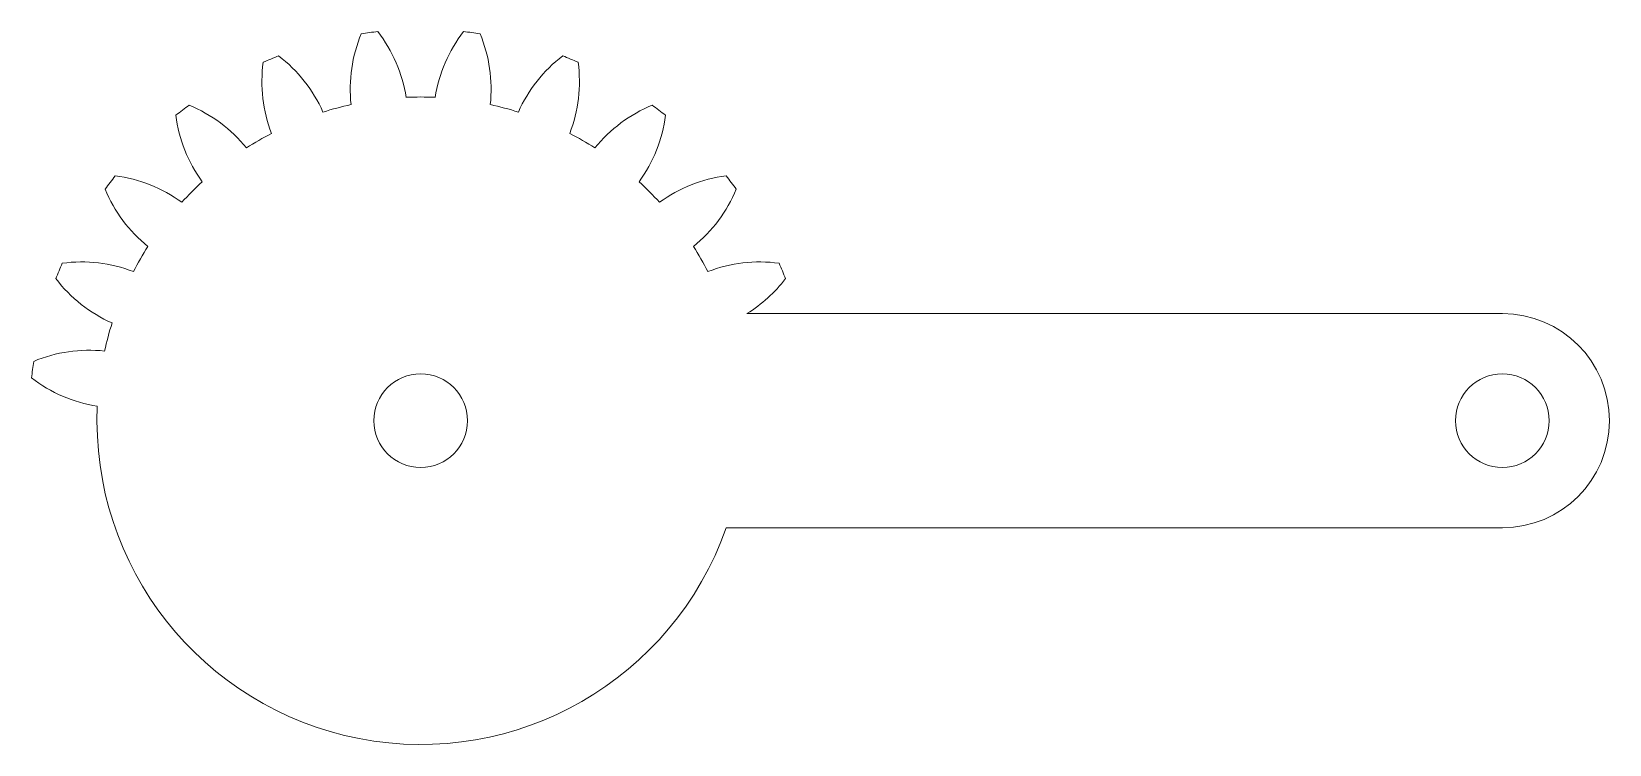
# Model space of a CAD drawing. Header units: millimetres. Extents: x -24.6 to 34.3, y -12.1 to 14.5.
import ezdxf

# ---------------------------------------------------------------- set-up
doc = ezdxf.new("R2010")
doc.units = ezdxf.units.MM

msp = doc.modelspace()

# ---------------------------------------------------------------- linework, layer by layer
at = {"color": 7, "linetype": 'Continuous', "lineweight": 15}
for p, q in [((30.307, 4), (2.082, 4)), ((1.306, -4), (30.307, -4))]:
    msp.add_line(p, q, dxfattribs=at)
for centre in [(-10.106, 0), (30.307, 0)]:
    msp.add_circle(centre, 1.75, dxfattribs=at)
for centre, radius, start, end in [((-7.339, 12.38), 5.4, 157.39651, 186.0693), ((-10.106, 0), 14.625, 96.27726, 98.72274), ((-15.984, 11.242), 5.4, 8.9307, 37.60349), ((-4.229, 11.242), 5.4, 142.39651, 171.0693), ((-10.106, 0), 14.625, 81.27726, 83.72274), ((-12.874, 12.38), 5.4, 353.9307, 22.60349), ((-10.106, 0), 14.625, 111.27726, 113.72274), ((-18.693, 9.338), 5.4, 23.9307, 52.60349), ((-1.52, 9.338), 5.4, 127.39651, 156.0693), ((-10.106, 0), 14.625, 66.27726, 68.72274), ((-10.638, 12.675), 5.4, 172.39651, 201.0693), ((-9.575, 12.675), 5.4, 338.9307, 7.60349), ((-10.106, 0), 14.625, 126.27726, 128.72274), ((-20.817, 6.797), 5.4, 38.9307, 67.60349), ((-10.106, 0), 12.093, 102.4277, 107.5723), ((-10.106, 0), 12.093, 87.4277, 92.5723), ((-10.106, 0), 12.093, 72.4277, 77.5723), ((0.605, 6.797), 5.4, 112.39651, 141.0693), ((-10.106, 0), 14.625, 51.27726, 53.72274), ((-13.9, 12.105), 5.4, 187.39651, 216.0693), ((-6.313, 12.105), 5.4, 323.9307, 352.60349), ((-10.106, 0), 12.093, 117.4277, 122.5723), ((-10.106, 0), 12.093, 57.4277, 62.5723), ((-10.106, 0), 14.625, 141.27726, 143.72274), ((-22.212, 3.794), 5.4, 53.9307, 82.60349), ((-10.106, 0), 12.093, 132.4277, 137.5723), ((-10.106, 0), 12.093, 42.4277, 47.5723), ((1.999, 3.794), 5.4, 97.39651, 126.0693), ((-10.106, 0), 14.625, 36.27726, 38.72274), ((-16.904, 10.711), 5.4, 202.39651, 231.0693), ((-3.309, 10.711), 5.4, 308.9307, 337.60349), ((-10.106, 0), 12.093, 147.4277, 152.5723), ((-10.106, 0), 12.093, 27.4277, 32.5723), ((-22.781, 0.531), 5.4, 68.9307, 97.60349), ((2.568, 0.531), 5.4, 82.39651, 111.0693), ((-10.106, 0), 14.625, 156.27726, 158.72274), ((-19.444, 8.587), 5.4, 217.39651, 246.0693), ((-0.768, 8.587), 5.4, 301.85457, 322.60349), ((-10.106, 0), 14.625, 21.27726, 23.72274), ((-10.106, 0), 12.093, 162.4277, 167.5723), ((30.307, 0), 4, 270, 90), ((-22.487, -2.767), 5.4, 83.9307, 112.60349), ((-10.106, 0), 14.625, 171.27726, 173.72274), ((-21.349, 5.877), 5.4, 232.39651, 261.0693), ((-10.106, 0), 12.093, 177.4277, 340.68407)]:
    msp.add_arc(centre, radius, start, end, dxfattribs=at)

doc.saveas('drawing.dxf')
